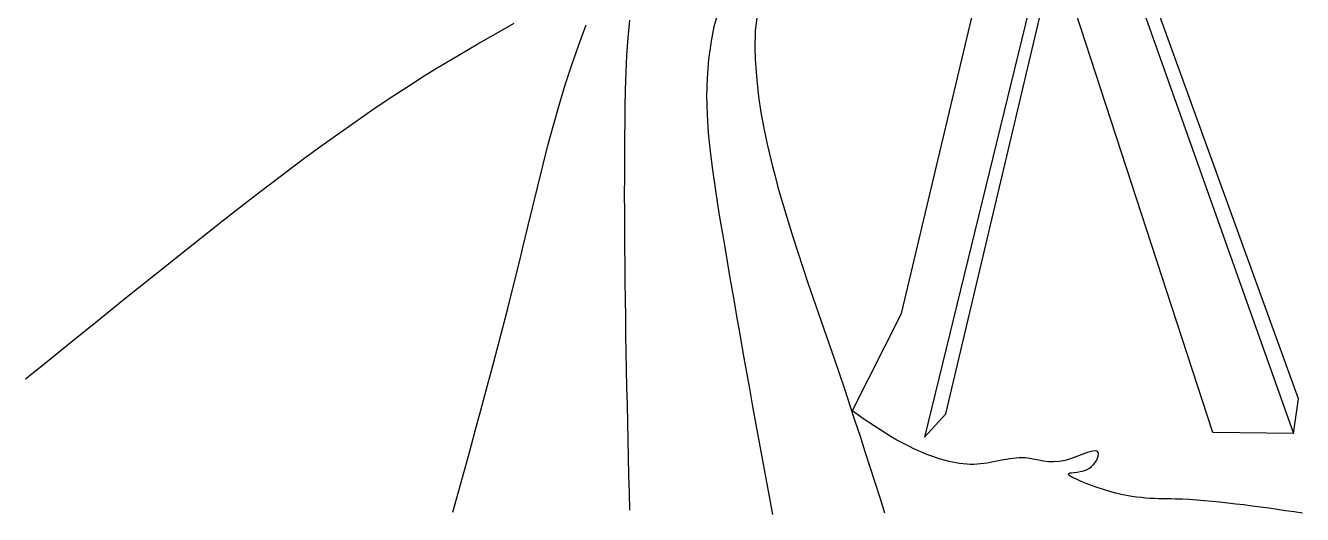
# Model space of a CAD drawing. Header units: millimetres. Extents: x -11 to 7000, y -4 to 4538.
# Drawn here: x 2 to 3965, y -4 to 1514 of the extents above; entities that cross this region are included whole.
import ezdxf

# ---------------------------------------------------------------- set-up
doc = ezdxf.new("R2010")
doc.units = ezdxf.units.MM
doc.layers.get('0').update_dxf_attribs({"color": 1})

msp = doc.modelspace()

# ---------------------------------------------------------------- linework, layer by layer
for points in [[(3304.7, 2028.6), (3936.5, 247.4), (3952.7, 355.3), (3345, 2032.8)], [(3936.5, 247.4), (3686.7, 250.8), (3212.3, 1704.4), (3138.5, 1655.4), (2791.6, 236.5), (2858.2, 308.3), (3172.7, 1638.8), (3222.8, 1672.4)], [(2566.9, 316.9), (2720.7, 620.1), (2958.3, 1622.3)], [(2320.6, -3.9), (2310.4, 51.9), (2300.2, 107.7), (2290, 163.5), (2279.8, 219.4), (2269.6, 275.3), (2259.5, 331.3), (2249.4, 387.2), (2239.3, 443.3), (2229.3, 499.4), (2219.3, 555.6), (2209.4, 611.9), (2199.6, 668.3), (2189.9, 724.8), (2180.2, 781.4), (2170.6, 838.1), (2157.1, 919), (2151.7, 951.9), (2142.7, 1009), (2134.4, 1066.2), (2127.2, 1123.4), (2121.6, 1180.7), (2117.9, 1237.9), (2116.5, 1295), (2117.8, 1352.1), (2122.3, 1409), (2130.3, 1465.7), (2139.5, 1510.7), (2158.5, 1578.2)], [(2668.9, -0.1), (2653.7, 47.6), (2638.5, 95.4), (2623.3, 143.1), (2608, 190.8), (2592.6, 238.5), (2577, 286.2), (2561.4, 333.8), (2545.5, 381.5), (2525.9, 439.6), (2513.3, 476.5), (2496.9, 524), (2480.4, 571.5), (2463.9, 619), (2447.5, 666.5), (2431.2, 714), (2415.2, 761.6), (2399.5, 809.2), (2384.1, 856.9), (2369.3, 904.8), (2354.9, 952.7), (2341.2, 1000.8), (2328.1, 1049.1), (2321.1, 1076.4), (2304.5, 1146.1), (2294.3, 1195), (2285.3, 1244.3), (2277.8, 1293.9), (2272.1, 1343.9), (2267.4, 1409.4), (2266.4, 1445.6), (2267.7, 1496.7), (2273.2, 1547.1)], [(2.1, 416.7), (52.4, 457.5), (102.7, 498.2), (153.1, 538.9), (203.4, 579.6), (253.8, 620.3), (304.3, 660.9), (354.8, 701.5), (405.3, 742.1), (466.2, 790.8), (506.6, 823), (557.4, 863.4), (608.4, 903.6), (659.5, 943.7), (710.7, 983.5), (762.2, 1023), (813.9, 1062.2), (865.9, 1100.9), (918.2, 1139.3), (970.8, 1177.2), (1023.7, 1214.5), (1077, 1251.2), (1130.7, 1287.3), (1184.9, 1322.8), (1239.5, 1357.5), (1274.6, 1379.2), (1350.1, 1424.6), (1406, 1457.2), (1462.2, 1489.4), (1518.5, 1521.4)], [(1328.1, 3.5), (1345.5, 66.7), (1363, 129.8), (1380.4, 193), (1397.7, 256.2), (1414.9, 319.4), (1431.9, 382.5), (1448.9, 445.8), (1465.6, 509), (1482.1, 572.2), (1498.4, 635.5), (1514.4, 698.8), (1537.7, 792.6), (1545.6, 825.4), (1560.9, 888.7), (1576, 952), (1591.4, 1015.3), (1607.1, 1078.5), (1623.2, 1141.6), (1640.2, 1204.5), (1658, 1267.3), (1676.9, 1329.8), (1697, 1392.1), (1718.7, 1454.2), (1742, 1515.9)], [(1877.4, 9.3), (1876.1, 63.8), (1874.7, 118.3), (1873.4, 172.9), (1872.1, 227.4), (1870.9, 281.9), (1869.7, 336.4), (1868.5, 390.9), (1867.4, 445.3), (1866.3, 499.8), (1865.4, 554.2), (1864.5, 608.7), (1863.7, 663.1), (1863, 717.5), (1862.4, 771.8), (1861.9, 826.2), (1861.5, 880.5), (1861.3, 934.8), (1861.2, 989.1), (1861.3, 1043.3), (1861.5, 1097.5), (1861.9, 1151.7), (1862.7, 1232), (1863.1, 1259.9), (1864.2, 1314), (1865.9, 1368), (1868.5, 1422.1), (1872.4, 1476.2), (1877.7, 1530.4)]]:
    msp.add_lwpolyline(points)
msp.add_open_spline([(3964.6, 0.3), (3824.5, 20.6), (3597.6, 53.4), (3414.8, 39.6), (3194.8, 132.3), (3309.5, 122.3), (3355.2, 224.7), (3206.9, 135.6), (3097.6, 191.8), (2968.5, 141.1), (2775.9, 175.4), (2657.7, 253.1), (2566.3, 318.9)], degree=3, knots=[0, 0, 0, 0, 396.71589, 642.290412, 740.239883, 805.92256, 861.224649, 967.494165, 1091.215919, 1251.764176, 1340.194583, 1671.005818, 1671.005818, 1671.005818, 1671.005818])

doc.saveas('drawing.dxf')
